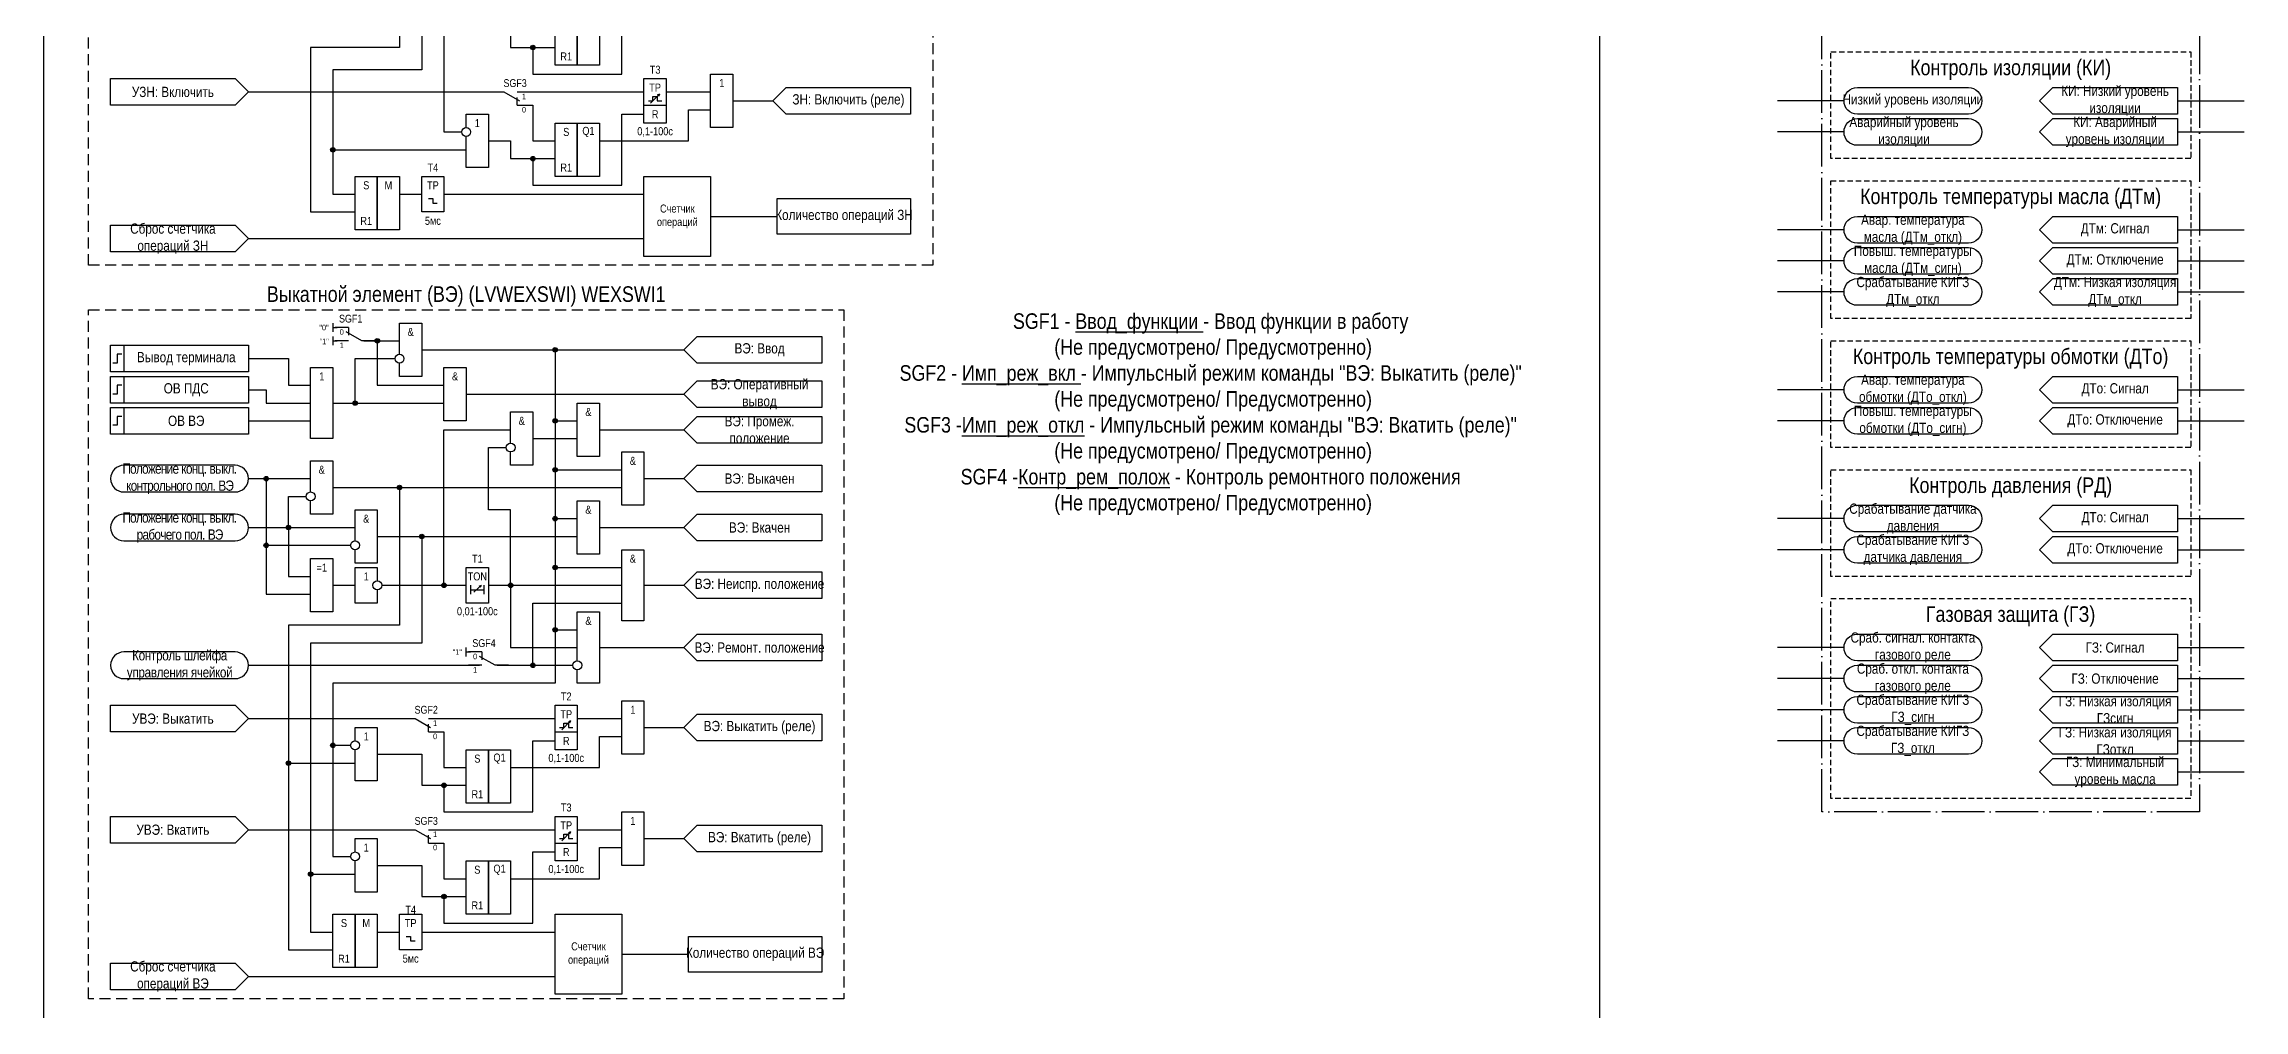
# Model space of a CAD drawing. Header units: millimetres. Extents: x -7300 to 495, y 0 to 1179.
# Drawn here: x -6825 to -6330, y 372.5 to 589.8 of the extents above; entities that cross this region are included whole.
import ezdxf
from ezdxf.enums import TextEntityAlignment as Align

# ---------------------------------------------------------------- set-up
doc = ezdxf.new("R2010")
doc.units = ezdxf.units.MM
doc.linetypes.add('ACAD_ISO04W100', pattern=[30, 24, -3, 0, -3])
doc.linetypes.add('штриховая2', pattern=[0.375, 0.25, -0.125])
doc.layers.add('TEXT', color=7, linetype='Continuous', lineweight=25)
doc.layers.add('Основная', color=7, linetype='Continuous')
doc.styles.add('2.5_Gost_RD', font='ARIALN.TTF', dxfattribs={"height": 2.5})
doc.styles.add('3.5_Gost_RD', font='ARIALN.TTF', dxfattribs={"height": 3.5})
doc.styles.add('Вывод', font='ARIALN.TTF', dxfattribs={"height": 2.5})
doc.styles.add('Компонент', font='ARIALN.TTF', dxfattribs={"height": 3.5})

# ---------------------------------------------------------------- blocks, each defined once
blk = doc.blocks.new('Точка')
at = {"ltscale": 100}
h = blk.add_hatch(color=256, dxfattribs=at)
h.dxf.hatch_style = 1
edge = h.paths.add_edge_path()
edge.add_arc((0, 0), 0.5, 0, 360)
blk.add_circle((0, 0), 0.5, dxfattribs=at)
blk = doc.blocks.new('*U958')
at = {"layer": 'Основная', "color": 0}
blk.add_line((0, 0), (7, 4), dxfattribs=at)
at = {"layer": 'Основная', "ltscale": 0.35}
blk.add_line((6, 6), (6, 2.5), dxfattribs=at)
blk = doc.blocks.new('*U985')
at = {"layer": 'Основная', "color": 0}
for p, q in [((-3, 6), (-9, 6)), ((-3, 0), (-9, 0)), ((9, 0), (3, 0))]:
    blk.add_line(p, q, dxfattribs=at)
at = {"layer": 'Основная', "ltscale": 0.25, "xscale": -1}
blk.add_blockref('*U958', (3, 0), dxfattribs=at)
at = {"layer": 'Основная'}
for tag, height, style, p in [('ОУ', 3.5, 'Компонент', (-2, 10)), ('В1', 2.5, 'Вывод', (-14, 6)), ('В2', 2.5, 'Вывод', (-6, 4)), ('В3', 2.5, 'Вывод', (-6, -2))]:
    blk.add_attdef(tag, text='', height=height, dxfattribs=dict(at, style=style)).set_placement(p, align=Align.MIDDLE_CENTER)
blk = doc.blocks.new('*U1050')
at = {"layer": 'Основная', "color": 0}
for p, q in [((-9, 0), (-3, 0)), ((3, 6), (9, 6)), ((3, 0), (9, 0))]:
    blk.add_line(p, q, dxfattribs=at)
at = {"layer": 'Основная', "ltscale": 0.25}
blk.add_blockref('*U958', (-3, 0), dxfattribs=at)
at = {"layer": 'Основная'}
for tag, height, style, p in [('В2', 2.5, 'Вывод', (6, 8)), ('В3', 2.5, 'Вывод', (6, 2)), ('В1', 2.5, 'Вывод', (14, 6)), ('ОУ', 3.5, 'Компонент', (2, -4))]:
    blk.add_attdef(tag, text='', height=height, dxfattribs=dict(at, style=style)).set_placement(p, align=Align.MIDDLE_CENTER)

msp = doc.modelspace()

# ---------------------------------------------------------------- linework, layer by layer
at = {"ltscale": 100}
for p, q in [((-6688.5, 576.5), (-6686.5, 578.5)), ((-6686.5, 578.5), (-6687.01, 578.25)), ((-6686.5, 578.5), (-6686.74, 578.02)), ((-6420, 577), (-6435, 577)), ((-6345, 577), (-6330, 577)), ((-6420, 570), (-6435, 570)), ((-6345, 570), (-6330, 570)), ((-6420, 548), (-6435, 548)), ((-6345, 548), (-6330, 548)), ((-6420, 541), (-6435, 541)), ((-6345, 541), (-6330, 541)), ((-6420, 534), (-6435, 534)), ((-6345, 534), (-6330, 534)), ((-6760, 527), (-6760, 525)), ((-6760, 526), (-6759, 526)), ((-6760, 524), (-6760, 522)), ((-6760, 523), (-6759, 523)), ((-6735, 513), (-6735, 513)), ((-6420, 512), (-6435, 512)), ((-6345, 512), (-6330, 512)), ((-6765, 509), (-6765, 509)), ((-6420, 505), (-6435, 505)), ((-6345, 505), (-6330, 505)), ((-6420, 483), (-6435, 483)), ((-6345, 483), (-6330, 483)), ((-6420, 476), (-6435, 476)), ((-6345, 476), (-6330, 476)), ((-6725, 468), (-6725, 468)), ((-6730, 452), (-6730, 454)), ((-6730, 453), (-6729, 453)), ((-6420, 454), (-6435, 454)), ((-6345, 454), (-6330, 454)), ((-6420, 447), (-6435, 447)), ((-6345, 447), (-6330, 447)), ((-6708.5, 435.5), (-6706.5, 437.5)), ((-6706.5, 437.5), (-6707.01, 437.25)), ((-6706.5, 437.5), (-6706.74, 437.02)), ((-6420, 440), (-6435, 440)), ((-6345, 440), (-6330, 440)), ((-6420, 433), (-6435, 433)), ((-6345, 433), (-6330, 433)), ((-6345, 426), (-6330, 426)), ((-6708.5, 410.5), (-6706.5, 412.5)), ((-6706.5, 412.5), (-6707.01, 412.25)), ((-6706.5, 412.5), (-6706.74, 412.02))]:
    msp.add_line(p, q, dxfattribs=at)
at = {"color": 6, "ltscale": 100}
for p, q in [((-6737.5, 554), (-6736.5, 554)), ((-6742.5, 388), (-6741.5, 388))]:
    msp.add_line(p, q, dxfattribs=at)
at = {"color": 7, "ltscale": 100}
for p, q in [((-6728.3, 466.46), (-6726.63, 467.95)), ((-6726.63, 467.95), (-6727.15, 467.73)), ((-6726.63, 467.95), (-6726.89, 467.48))]:
    msp.add_line(p, q, dxfattribs=at)
at = {"color": 3, "ltscale": 100}
msp.add_lwpolyline([(-6825, 885), (-6475, 885), (-6475, 0), (-6825, 0)], close=True, dxfattribs=at)
at = {"color": 251, "linetype": 'ACAD_ISO04W100', "lineweight": 30, "ltscale": 0.4, "true_color": 0x58595b}
msp.add_lwpolyline([(-6425, 883), (-6340, 883), (-6340, 417), (-6425, 417)], close=True, dxfattribs=at)
at = {"linetype": 'штриховая2', "ltscale": 10}
for points in [[(-6625, 540), (-6815, 540), (-6815, 680), (-6625, 680)], [(-6645, 375), (-6815, 375), (-6815, 530), (-6645, 530)]]:
    msp.add_lwpolyline(points, close=True, dxfattribs=at)
at = {"ltscale": 100}
for points in [[(-6740, 669), (-6705, 669), (-6705, 631), (-6735, 631), (-6735, 570), (-6731, 570)], [(-6750, 627), (-6740, 627), (-6740, 584), (-6760, 584), (-6760, 566), (-6730, 566)], [(-6725, 596), (-6720, 596), (-6720, 589), (-6715, 589), (-6715, 583), (-6695, 583), (-6695, 599), (-6690, 599)], [(-6725, 596), (-6720, 596), (-6720, 589), (-6710, 589)], [(-6661, 577), (-6658, 580), (-6630, 580), (-6630, 574), (-6658, 574), (-6661, 577)], [(-6779, 579), (-6722, 579)], [(-6718, 579), (-6690, 579)], [(-6718, 576), (-6715, 576), (-6715, 568), (-6710, 568)], [(-6700, 568), (-6680, 568), (-6680, 575), (-6675, 575)], [(-6689, 577), (-6688, 577), (-6688, 578), (-6687, 578), (-6687, 577), (-6686, 577)], [(-6685, 579), (-6675, 579)], [(-6670, 577), (-6661, 577)], [(-6730, 571), (-6730, 574), (-6725, 574), (-6725, 562), (-6730, 562), (-6730, 569)], [(-6725, 568), (-6720, 568), (-6720, 564), (-6715, 564), (-6715, 558), (-6695, 558), (-6695, 574), (-6690, 574)], [(-6725, 568), (-6720, 568), (-6720, 564), (-6710, 564)], [(-6745, 520), (-6745, 527), (-6740, 527), (-6740, 515), (-6745, 515), (-6745, 518)], [(-6740, 521), (-6710, 521), (-6710, 446), (-6760, 446), (-6760, 432), (-6756, 432)], [(-6740, 521), (-6710, 521), (-6710, 446), (-6760, 446), (-6760, 407), (-6756, 407)], [(-6753, 523), (-6745, 523)], [(-6753, 523), (-6750, 523), (-6750, 513), (-6735, 513)], [(-6740, 521), (-6681, 521)], [(-6740, 521), (-6710, 521), (-6710, 505), (-6705, 505)], [(-6740, 521), (-6710, 521), (-6710, 494), (-6695, 494)], [(-6740, 521), (-6710, 521), (-6710, 483), (-6705, 483)], [(-6740, 521), (-6710, 521), (-6710, 472), (-6695, 472)], [(-6740, 521), (-6710, 521), (-6710, 458), (-6705, 458)], [(-6681, 521), (-6678, 524), (-6650, 524), (-6650, 518), (-6678, 518), (-6681, 521)], [(-6779, 519), (-6770, 519), (-6770, 513), (-6765, 513)], [(-6760, 509), (-6755, 509), (-6755, 519), (-6746, 519)], [(-6779, 512), (-6775, 512), (-6775, 509), (-6765, 509)], [(-6730, 511), (-6681, 511)], [(-6681, 511), (-6678, 514), (-6650, 514), (-6650, 508), (-6678, 508), (-6681, 511)], [(-6779, 505), (-6765, 505)], [(-6760, 509), (-6735, 509)], [(-6720, 500), (-6720, 507), (-6715, 507), (-6715, 495), (-6720, 495), (-6720, 498)], [(-6681, 503), (-6678, 506), (-6650, 506), (-6650, 500), (-6678, 500), (-6681, 503)], [(-6749, 468), (-6735, 468), (-6735, 503), (-6720, 503)], [(-6715, 501), (-6705, 501)], [(-6700, 503), (-6681, 503)], [(-6765, 489), (-6765, 496), (-6760, 496), (-6760, 484), (-6765, 484), (-6765, 487)], [(-6725, 468), (-6720, 468), (-6720, 485), (-6725, 485), (-6725, 499), (-6721, 499)], [(-6681, 492), (-6678, 495), (-6650, 495), (-6650, 489), (-6678, 489), (-6681, 492)], [(-6779, 492), (-6765, 492)], [(-6779, 492), (-6775, 492), (-6775, 477), (-6756, 477)], [(-6779, 492), (-6775, 492), (-6775, 466), (-6765, 466)], [(-6690, 492), (-6681, 492)], [(-6779, 481), (-6770, 481), (-6770, 488), (-6766, 488)], [(-6760, 490), (-6745, 490), (-6745, 459), (-6770, 459), (-6770, 428), (-6755, 428), (-6755, 428)], [(-6760, 490), (-6695, 490)], [(-6779, 481), (-6755, 481)], [(-6779, 481), (-6770, 481), (-6770, 470), (-6765, 470)], [(-6755, 478), (-6755, 485), (-6750, 485), (-6750, 473), (-6755, 473), (-6755, 476)], [(-6700, 481), (-6681, 481)], [(-6681, 481), (-6678, 484), (-6650, 484), (-6650, 478), (-6678, 478), (-6681, 481)], [(-6750, 479), (-6740, 479), (-6740, 455), (-6765, 455), (-6765, 403), (-6755, 403)], [(-6750, 479), (-6705, 479)], [(-6695, 463), (-6695, 476), (-6690, 476), (-6690, 460), (-6695, 460), (-6695, 463)], [(-6750, 467), (-6750, 464), (-6755, 464), (-6755, 472), (-6750, 472), (-6750, 469)], [(-6681, 468), (-6678, 471), (-6650, 471), (-6650, 465), (-6678, 465), (-6681, 468)], [(-6760, 468), (-6755, 468)], [(-6749, 468), (-6730, 468)], [(-6729, 468), (-6729, 466)], [(-6729, 467), (-6726, 467)], [(-6726, 468), (-6726, 466)], [(-6725, 468), (-6695, 468)], [(-6725, 468), (-6720, 468), (-6720, 454), (-6705, 454)], [(-6690, 468), (-6681, 468)], [(-6723, 450), (-6715, 450), (-6715, 464), (-6695, 464)], [(-6705, 451), (-6705, 462), (-6700, 462), (-6700, 446), (-6705, 446), (-6705, 449)], [(-6681, 454), (-6678, 457), (-6650, 457), (-6650, 451), (-6678, 451), (-6681, 454)], [(-6700, 454), (-6681, 454)], [(-6779, 450), (-6727, 450)], [(-6723, 450), (-6706, 450)], [(-6779, 438), (-6742, 438)], [(-6755, 433), (-6755, 436), (-6750, 436), (-6750, 424), (-6755, 424), (-6755, 431)], [(-6738, 438), (-6710, 438)], [(-6709, 436), (-6708, 436), (-6708, 437), (-6707, 437), (-6707, 436), (-6706, 436)], [(-6705, 438), (-6695, 438)], [(-6690, 436), (-6681, 436)], [(-6681, 436), (-6678, 439), (-6650, 439), (-6650, 433), (-6678, 433), (-6681, 436)], [(-6750, 430), (-6740, 430), (-6740, 423), (-6735, 423), (-6735, 417), (-6715, 417), (-6715, 433), (-6710, 433)], [(-6738, 435), (-6735, 435), (-6735, 427), (-6730, 427)], [(-6720, 427), (-6700, 427), (-6700, 434), (-6695, 434)], [(-6750, 430), (-6740, 430), (-6740, 423), (-6730, 423)], [(-6779, 413), (-6742, 413)], [(-6755, 408), (-6755, 411), (-6750, 411), (-6750, 399), (-6755, 399), (-6755, 406)], [(-6738, 413), (-6710, 413)], [(-6709, 411), (-6708, 411), (-6708, 412), (-6707, 412), (-6707, 411), (-6706, 411)], [(-6705, 413), (-6695, 413)], [(-6690, 411), (-6681, 411)], [(-6681, 411), (-6678, 414), (-6650, 414), (-6650, 408), (-6678, 408), (-6681, 411)], [(-6750, 405), (-6740, 405), (-6740, 398), (-6735, 398), (-6735, 392), (-6715, 392), (-6715, 408), (-6710, 408)], [(-6738, 410), (-6735, 410), (-6735, 402), (-6730, 402)], [(-6720, 402), (-6700, 402), (-6700, 409), (-6695, 409)], [(-6750, 405), (-6740, 405), (-6740, 398), (-6730, 398)]]:
    msp.add_lwpolyline(points, dxfattribs=at)
at = {"color": 6, "ltscale": 100}
for points in [[(-6760, 638), (-6745, 638), (-6745, 589), (-6765, 589), (-6765, 552), (-6755, 552)], [(-6750, 627), (-6740, 627), (-6740, 584), (-6760, 584), (-6760, 556), (-6755, 556)], [(-6745, 556), (-6740, 556)], [(-6738.5, 555), (-6737.5, 555)], [(-6737.5, 555), (-6737.5, 554)], [(-6735, 556), (-6690, 556)], [(-6675, 551), (-6660, 551)], [(-6779, 546), (-6690, 546)], [(-6760, 490), (-6745, 490), (-6745, 459), (-6770, 459), (-6770, 386), (-6760, 386)], [(-6750, 479), (-6740, 479), (-6740, 455), (-6765, 455), (-6765, 390), (-6760, 390)], [(-6750, 390), (-6745, 390)], [(-6743.5, 389), (-6742.5, 389)], [(-6742.5, 389), (-6742.5, 388)], [(-6740, 390), (-6710, 390)], [(-6695, 385), (-6680, 385)], [(-6779, 380), (-6710, 380)]]:
    msp.add_lwpolyline(points, dxfattribs=at)
at = {"ltscale": 100}
for points in [[(-6710, 597), (-6705, 597), (-6705, 585), (-6710, 585)], [(-6705, 597), (-6700, 597), (-6700, 585), (-6705, 585)], [(-6810, 582), (-6782, 582), (-6779, 579), (-6782, 576), (-6810, 576)], [(-6690, 582), (-6685, 582), (-6685, 572), (-6690, 572)], [(-6675, 583), (-6670, 583), (-6670, 571), (-6675, 571)], [(-6373, 580), (-6345, 580), (-6345, 574), (-6373, 574), (-6376, 577)], [(-6690, 576), (-6685, 576), (-6685, 572), (-6690, 572)], [(-6710, 572), (-6705, 572), (-6705, 560), (-6710, 560)], [(-6705, 572), (-6700, 572), (-6700, 560), (-6705, 560)], [(-6345, 567), (-6373, 567), (-6376, 570), (-6373, 573), (-6345, 573)], [(-6345, 545), (-6373, 545), (-6376, 548), (-6373, 551), (-6345, 551)], [(-6373, 544), (-6345, 544), (-6345, 538), (-6373, 538), (-6376, 541)], [(-6373, 537), (-6345, 537), (-6345, 531), (-6373, 531), (-6376, 534)], [(-6810, 522), (-6807, 522), (-6807, 516), (-6810, 516)], [(-6810, 522), (-6779, 522), (-6779, 516), (-6810, 516)], [(-6810, 515), (-6807, 515), (-6807, 509), (-6810, 509)], [(-6810, 515), (-6779, 515), (-6779, 509), (-6810, 509)], [(-6765, 517), (-6760, 517), (-6760, 501), (-6765, 501)], [(-6735, 517), (-6730, 517), (-6730, 505), (-6735, 505)], [(-6345, 509), (-6373, 509), (-6376, 512), (-6373, 515), (-6345, 515)], [(-6810, 508), (-6807, 508), (-6807, 502), (-6810, 502)], [(-6810, 508), (-6779, 508), (-6779, 502), (-6810, 502)], [(-6705, 509), (-6700, 509), (-6700, 497), (-6705, 497)], [(-6373, 508), (-6345, 508), (-6345, 502), (-6373, 502), (-6376, 505)], [(-6695, 498), (-6690, 498), (-6690, 486), (-6695, 486)], [(-6705, 487), (-6700, 487), (-6700, 475), (-6705, 475)], [(-6345, 480), (-6373, 480), (-6376, 483), (-6373, 486), (-6345, 486)], [(-6373, 479), (-6345, 479), (-6345, 473), (-6373, 473), (-6376, 476)], [(-6765, 474), (-6760, 474), (-6760, 462), (-6765, 462)], [(-6730, 472), (-6725, 472), (-6725, 464), (-6730, 464)], [(-6345, 451), (-6373, 451), (-6376, 454), (-6373, 457), (-6345, 457)], [(-6373, 450), (-6345, 450), (-6345, 444), (-6373, 444), (-6376, 447)], [(-6810, 441), (-6782, 441), (-6779, 438), (-6782, 435), (-6810, 435)], [(-6710, 441), (-6705, 441), (-6705, 431), (-6710, 431)], [(-6695, 442), (-6690, 442), (-6690, 430), (-6695, 430)], [(-6373, 443), (-6345, 443), (-6345, 437), (-6373, 437), (-6376, 440)], [(-6373, 436), (-6345, 436), (-6345, 430), (-6373, 430), (-6376, 433)], [(-6730, 431), (-6725, 431), (-6725, 419), (-6730, 419)], [(-6725, 431), (-6720, 431), (-6720, 419), (-6725, 419)], [(-6710, 435), (-6705, 435), (-6705, 431), (-6710, 431)], [(-6373, 429), (-6345, 429), (-6345, 423), (-6373, 423), (-6376, 426)], [(-6810, 416), (-6782, 416), (-6779, 413), (-6782, 410), (-6810, 410)], [(-6710, 416), (-6705, 416), (-6705, 406), (-6710, 406)], [(-6695, 417), (-6690, 417), (-6690, 405), (-6695, 405)], [(-6730, 406), (-6725, 406), (-6725, 394), (-6730, 394)], [(-6725, 406), (-6720, 406), (-6720, 394), (-6725, 394)], [(-6710, 410), (-6705, 410), (-6705, 406), (-6710, 406)]]:
    msp.add_lwpolyline(points, close=True, dxfattribs=at)
at = {"linetype": 'штриховая2', "ltscale": 5}
for points in [[(-6423, 588), (-6342, 588), (-6342, 564), (-6423, 564)], [(-6423, 559), (-6342, 559), (-6342, 528), (-6423, 528)], [(-6423, 523), (-6342, 523), (-6342, 499), (-6423, 499)], [(-6423, 494), (-6342, 494), (-6342, 470), (-6423, 470)], [(-6423, 465), (-6342, 465), (-6342, 420), (-6423, 420)]]:
    msp.add_lwpolyline(points, close=True, dxfattribs=at)
at = {"ltscale": 100}
for points in [[(-6417, 574, -1), (-6417, 580), (-6392, 580, -1), (-6392, 574)], [(-6417, 567, -1), (-6417, 573), (-6392, 573, -1), (-6392, 567)], [(-6417, 545, -1), (-6417, 551), (-6392, 551, -1), (-6392, 545)], [(-6417, 538, -1), (-6417, 544), (-6392, 544, -1), (-6392, 538)], [(-6417, 531, -1), (-6417, 537), (-6392, 537, -1), (-6392, 531)], [(-6417, 509, -1), (-6417, 515), (-6392, 515, -1), (-6392, 509)], [(-6417, 502, -1), (-6417, 508), (-6392, 508, -1), (-6392, 502)], [(-6807, 489), (-6782, 489, 1), (-6782, 495), (-6807, 495, 1)], [(-6417, 480, -1), (-6417, 486), (-6392, 486, -1), (-6392, 480)], [(-6807, 478), (-6782, 478, 1), (-6782, 484), (-6807, 484, 1)], [(-6417, 473, -1), (-6417, 479), (-6392, 479, -1), (-6392, 473)], [(-6417, 451, -1), (-6417, 457), (-6392, 457, -1), (-6392, 451)], [(-6807, 447), (-6782, 447, 1), (-6782, 453), (-6807, 453, 1)], [(-6417, 444, -1), (-6417, 450), (-6392, 450, -1), (-6392, 444)], [(-6417, 437, -1), (-6417, 443), (-6392, 443, -1), (-6392, 437)], [(-6417, 430, -1), (-6417, 436), (-6392, 436, -1), (-6392, 430)]]:
    msp.add_lwpolyline(points, format="xyb", close=True, dxfattribs=at)
at = {"color": 6, "ltscale": 100}
for points in [[(-6755, 560), (-6750, 560), (-6750, 548), (-6755, 548)], [(-6750, 560), (-6745, 560), (-6745, 548), (-6750, 548)], [(-6740, 560), (-6735, 560), (-6735, 552), (-6740, 552)], [(-6690, 560), (-6675, 560), (-6675, 542), (-6690, 542)], [(-6660, 555), (-6630, 555), (-6630, 547), (-6660, 547)], [(-6810, 549), (-6782, 549), (-6779, 546), (-6782, 543), (-6810, 543)], [(-6760, 394), (-6755, 394), (-6755, 382), (-6760, 382)], [(-6755, 394), (-6750, 394), (-6750, 382), (-6755, 382)], [(-6745, 394), (-6740, 394), (-6740, 386), (-6745, 386)], [(-6710, 394), (-6695, 394), (-6695, 376), (-6710, 376)], [(-6680, 389), (-6650, 389), (-6650, 381), (-6680, 381)], [(-6810, 383), (-6782, 383), (-6779, 380), (-6782, 377), (-6810, 377)]]:
    msp.add_lwpolyline(points, close=True, dxfattribs=at)
at = {"lineweight": 30, "ltscale": 100}
for points in [[(-6807.5, 520), (-6808.5, 520), (-6808.5, 518), (-6809.5, 518)], [(-6807.5, 513), (-6808.5, 513), (-6808.5, 511), (-6809.5, 511)], [(-6807.5, 506), (-6808.5, 506), (-6808.5, 504), (-6809.5, 504)]]:
    msp.add_lwpolyline(points, dxfattribs=at)
at = {"ltscale": 100}
for centre in [(-6730, 570), (-6720, 499), (-6765, 488), (-6755, 477), (-6755, 432), (-6755, 407)]:
    msp.add_circle(centre, 1, dxfattribs=at)
for centre in [(-6745, 519), (-6750, 468), (-6705, 450)]:
    msp.add_circle(centre, 1)

# ---------------------------------------------------------------- block references
for p in [(-6715, 589), (-6715, 564), (-6750, 523), (-6710, 521), (-6755, 509), (-6710, 505), (-6710, 494), (-6710, 483), (-6710, 472), (-6735, 423), (-6735, 398)]:
    msp.add_blockref('Точка', p, dxfattribs=at)
at = {"color": 2, "ltscale": 100}
for p in [(-6760, 566), (-6775, 492), (-6745, 490), (-6770, 481), (-6775, 477), (-6740, 479), (-6735, 468), (-6720, 468), (-6710, 458), (-6715, 450), (-6760, 432), (-6770, 428), (-6765, 403)]:
    msp.add_blockref('Точка', p, dxfattribs=at)
at = {"layer": 'Основная', "ltscale": 0.25}
ref = msp.add_blockref('*U1050', (-6720, 579), dxfattribs=dict(at, xscale=-0.5, yscale=0.5, zscale=0.5, rotation=180))
ref.add_attrib('ОУ', 'SGF3', dxfattribs={"height": 1.75, "style": 'Компонент'}).set_placement((-6719, 581), align=Align.MIDDLE_CENTER)
ref.add_attrib('В2', '0', dxfattribs={"height": 1.25, "style": 'Вывод'}).set_placement((-6717, 575.02), align=Align.MIDDLE_CENTER)
ref.add_attrib('В3', '1', dxfattribs={"height": 1.25, "style": 'Вывод'}).set_placement((-6717, 577.99), align=Align.MIDDLE_CENTER)
at = {"layer": 'Основная', "ltscale": 0.25, "xscale": 0.5, "yscale": 0.5, "zscale": 0.5}
for p, values in [((-6755, 523), {'ОУ': 'SGF1', 'В1': '"0"', 'В2': '0', 'В3': '1'}), ((-6725, 450), {'ОУ': 'SGF4', 'В1': '"1"', 'В2': '0', 'В3': '1'})]:
    msp.add_blockref('*U985', p, dxfattribs=at).add_auto_attribs(values)
at = {"layer": 'Основная', "ltscale": 0.25}
ref = msp.add_blockref('*U1050', (-6740, 438), dxfattribs=dict(at, xscale=-0.5, yscale=0.5, zscale=0.5, rotation=180))
ref.add_attrib('ОУ', 'SGF2', dxfattribs={"height": 1.75, "style": 'Компонент'}).set_placement((-6739, 440), align=Align.MIDDLE_CENTER)
ref.add_attrib('В2', '0', dxfattribs={"height": 1.25, "style": 'Вывод'}).set_placement((-6737, 434.02), align=Align.MIDDLE_CENTER)
ref.add_attrib('В3', '1', dxfattribs={"height": 1.25, "style": 'Вывод'}).set_placement((-6737, 436.99), align=Align.MIDDLE_CENTER)
ref = msp.add_blockref('*U1050', (-6740, 413), dxfattribs=dict(at, xscale=-0.5, yscale=0.5, zscale=0.5, rotation=180))
ref.add_attrib('ОУ', 'SGF3', dxfattribs={"height": 1.75, "style": 'Компонент'}).set_placement((-6739, 415), align=Align.MIDDLE_CENTER)
ref.add_attrib('В2', '0', dxfattribs={"height": 1.25, "style": 'Вывод'}).set_placement((-6737, 409.02), align=Align.MIDDLE_CENTER)
ref.add_attrib('В3', '1', dxfattribs={"height": 1.25, "style": 'Вывод'}).set_placement((-6737, 411.99), align=Align.MIDDLE_CENTER)

# ---------------------------------------------------------------- texts
at = {"ltscale": 100, "attachment_point": 5, "style": '2.5_Gost_RD'}
for s, insert, char_height, width in [('R1', (-6707.5, 587), 1.8, 5), ('T3', (-6687.5, 584), 1.8, 5), ('УЗН: Включить', (-6796, 579), 2.3, 28), ('TP', (-6687.5, 580), 1.8, 5), ('1', (-6672.5, 581), 1.8, 5), ('КИ: Низкий уровень изоляции', (-6359, 577), 2.3, 28), ('R', (-6687.5, 574), 1.8, 5), ('ЗН: Включить (реле)', (-6644, 577), 2.3, 28), ('1', (-6727.5, 572), 1.8, 5), ('S', (-6707.5, 570), 1.8, 5), ('Q1', (-6702.5, 570), 1.8, 5), ('0,1-100с', (-6687.5, 570), 1.8, 5), ('КИ: Аварийный уровень изоляции', (-6359, 570), 2.3, 28), ('R1', (-6707.5, 562), 1.8, 5), ('ДТм: {\\A1;Сигнал}', (-6359, 548), 2.3, 28), ('ДТм: {\\A1;Отключение}', (-6359, 541), 2.3, 28), ('ДТм: {\\A1;Низкая изоляция ДТм_откл}', (-6359, 534), 2.3, 28), ('&', (-6742.5, 525), 1.8, 5), ('ВЭ: Ввод', (-6664, 521), 2.3, 28), ('1', (-6762.5, 515), 1.8, 5), ('&', (-6732.5, 515), 1.8, 5), ('ВЭ: Оперативный вывод', (-6664, 511), 2.3, 28), ('ДТо: {\\A1;Сигнал}', (-6359, 512), 2.3, 28), ('&', (-6717.5, 505), 1.8, 5), ('&', (-6702.5, 507), 1.8, 5), ('ВЭ: Промеж. положение', (-6664, 503), 2.3, 28), ('ДТо: {\\A1;Отключение}', (-6359, 505), 2.3, 28), ('{\\T0.9;Положение конц. выкл. контрольного пол. ВЭ}', (-6794.5, 492), 2.3, 31), ('&', (-6692.5, 496), 1.8, 5), ('&', (-6762.5, 494), 1.8, 5), ('ВЭ: Выкачен', (-6664, 492), 2.3, 28), ('&', (-6702.5, 485), 1.8, 5), ('\\pt18.4;{\\T0.9;Положение конц. выкл. рабочего пол. ВЭ}', (-6794.5, 481), 2.3, 31), ('&', (-6752.5, 483), 1.8, 5), ('ВЭ: Вкачен', (-6664, 481), 2.3, 28), ('ДТо: {\\A1;Сигнал}', (-6359, 483), 2.3, 28), ('ДТо: {\\A1;Отключение}', (-6359, 476), 2.3, 28), ('=1', (-6762.5, 472), 1.8, 5), ('1', (-6752.5, 470), 1.8, 5), ('TON', (-6727.5, 470), 1.8, 5), ('T1', (-6727.5, 474), 1.8, 5), ('&', (-6692.5, 474), 1.8, 5), ('ВЭ: Неиспр. положение', (-6664, 468), 2.3, 28), ('0,01-100с', (-6727.5, 462), 1.8, 5), ('&', (-6702.5, 460), 1.8, 5), ('{\\T0.95;Контроль шлейфа управления ячейкой}', (-6794.5, 450), 2.3, 31), ('ВЭ: Ремонт. положение', (-6664, 454), 2.3, 28), ('ГЗ: {\\A1;Сигнал}', (-6359, 454), 2.3, 28), ('ГЗ: {\\A1;Отключение}', (-6359, 447), 2.3, 28), ('T2', (-6707.5, 443), 1.8, 5), ('1', (-6692.5, 440), 1.8, 5), ('ГЗ: {\\A1;Низкая изоляция ГЗсигн}', (-6359, 440), 2.3, 28), ('УВЭ: Выкатить', (-6796, 438), 2.3, 28), ('TP', (-6707.5, 439), 1.8, 5), ('ВЭ: Выкатить (реле)', (-6664, 436), 2.3, 28), ('ГЗ: {\\A1;Низкая изоляция ГЗоткл}', (-6359, 433), 2.3, 28), ('1', (-6752.5, 434), 1.8, 5), ('R', (-6707.5, 433), 1.8, 5), ('S', (-6727.5, 429), 1.8, 5), ('Q1', (-6722.5, 429), 1.8, 5), ('0,1-100с', (-6707.5, 429), 1.8, 5), ('ГЗ: {\\A1;Минимальный уровень масла}', (-6359, 426), 2.3, 28), ('R1', (-6727.5, 421), 1.8, 5), ('T3', (-6707.5, 418), 1.8, 5), ('1', (-6692.5, 415), 1.8, 5), ('УВЭ: Вкатить', (-6796, 413), 2.3, 28), ('TP', (-6707.5, 414), 1.8, 5), ('ВЭ: Вкатить (реле)', (-6664, 411), 2.3, 28), ('1', (-6752.5, 409), 1.8, 5), ('R', (-6707.5, 408), 1.8, 5), ('S', (-6727.5, 404), 1.8, 5), ('Q1', (-6722.5, 404), 1.8, 5), ('0,1-100с', (-6707.5, 404), 1.8, 5), ('R1', (-6727.5, 396), 1.8, 5)]:
    msp.add_mtext(s, dxfattribs=dict(at, insert=insert, char_height=char_height, width=width))
at = {"color": 30, "ltscale": 100, "true_color": 0xf7941d, "char_height": 3.5, "width": 81, "attachment_point": 5, "style": '3.5_Gost_RD'}
for s, insert in [('Контроль изоляции (КИ)', (-6382.5, 584)), ('Контроль температуры масла (ДТм)', (-6382.5, 555)), ('Контроль температуры обмотки (ДТо)', (-6382.5, 519)), ('Контроль давления (РД)', (-6382.5, 490)), ('Газовая защита (ГЗ)', (-6382.5, 461))]:
    msp.add_mtext(s, dxfattribs=dict(at, insert=insert))
at = {"color": 6, "ltscale": 100, "attachment_point": 5, "style": '2.5_Gost_RD'}
for s, insert, char_height, width in [('T4', (-6737.5, 562), 1.8, 5), ('S', (-6752.5, 558), 1.8, 5), ('М', (-6747.5, 558), 1.8, 5), ('TP', (-6737.5, 558), 1.8, 5), ('Сброс счетчика операций ЗН', (-6796, 546), 2.3, 28), ('R1', (-6752.5, 550), 1.8, 5), ('5мс', (-6737.5, 550), 1.8, 5), ('Счетчик^Jопераций', (-6682.5, 551), 1.8, 15), ('Количество операций ЗН', (-6645, 551), 2.3, 30), ('S', (-6757.5, 392), 1.8, 5), ('М', (-6752.5, 392), 1.8, 5), ('TP', (-6742.5, 392), 1.8, 5), ('T4', (-6742.5, 395), 1.8, 5), ('Счетчик^Jопераций', (-6702.5, 385), 1.8, 15), ('Количество операций ВЭ', (-6665, 385), 2.3, 30), ('Сброс счетчика операций ВЭ', (-6796, 380), 2.3, 28), ('R1', (-6757.5, 384), 1.8, 5), ('5мс', (-6742.5, 384), 1.8, 5)]:
    msp.add_mtext(s, dxfattribs=dict(at, insert=insert, char_height=char_height, width=width))
at = {"color": 30, "ltscale": 100, "char_height": 3.5, "attachment_point": 5, "style": '3.5_Gost_RD'}
for s, insert, width in [('Выкатной элемент (ВЭ) (LVWEXSWI) {\\C6;WEXSWI1}', (-6730, 533), 170), ('SGF1 - {\\LВвод_функции} - Ввод функции в работу \\P^I(Не предусмотрено/ Предусмотренно)\\PSGF2 - {\\LИмп_реж_вкл} - Импульсный режим команды "ВЭ: Выкатить (реле)" \\P^I(Не предусмотрено/ Предусмотренно)\\PSGF3 -{\\LИмп_реж_откл} - Импульсный режим команды "ВЭ: Вкатить (реле)" \\P^I(Не предусмотрено/ Предусмотренно)\\PSGF4 -{\\LКонтр_рем_полож} - Контроль ремонтного положения \\P^I(Не предусмотрено/ Предусмотренно)', (-6562.5, 506.5), 155)]:
    msp.add_mtext(s, dxfattribs=dict(at, insert=insert, width=width))
at = {"color": 0, "ltscale": 100, "char_height": 2.3, "width": 28, "attachment_point": 5, "style": '2.5_Gost_RD'}
for s, insert in [('{\\C256;Вывод терминала}', (-6793, 519)), ('{\\C256;ОВ ПДС}', (-6793, 512)), ('{\\C256;ОВ ВЭ}', (-6793, 505))]:
    msp.add_mtext(s, dxfattribs=dict(at, insert=insert))
at = {"ltscale": 100, "insert": (-6763, 523.5), "char_height": 1.25, "attachment_point": 1, "style": '3.5_Gost_RD'}
msp.add_mtext_dynamic_manual_height_columns('"1"', width=2, gutter_width=17.5, heights=[0], dxfattribs=at)
at = {"layer": 'TEXT', "ltscale": 100, "char_height": 2.3, "width": 31, "attachment_point": 5, "style": '2.5_Gost_RD'}
for s, insert in [('Низкий уровень изоляции', (-6404.5, 577)), ('Аварийный уровень изоляции', (-6406.5, 570)), ('\\A1;Авар. температура масла (ДТм_откл)', (-6404.5, 548)), ('\\A1;Повыш. температуры масла (ДТм_сигн)', (-6404.5, 541)), ('\\A1;Срабатывание КИГЗ ДТм_откл', (-6404.5, 534)), ('\\A1;Авар. температура обмотки (ДТо_откл)', (-6404.5, 512)), ('\\A1;Повыш. температуры обмотки (ДТо_сигн)', (-6404.5, 505)), ('\\A1;Срабатывание датчика давления', (-6404.5, 483)), ('\\A1;Срабатывание КИГЗ датчика давления', (-6404.5, 476)), ('\\A1;Сраб. сигнал. контакта газового реле', (-6404.5, 454)), ('\\A1;Сраб. откл. контакта газового реле', (-6404.5, 447)), ('\\A1;Срабатывание КИГЗ ГЗ_сигн', (-6404.5, 440)), ('\\A1;Срабатывание КИГЗ ГЗ_откл', (-6404.5, 433))]:
    msp.add_mtext(s, dxfattribs=dict(at, insert=insert))

doc.saveas('drawing.dxf')
